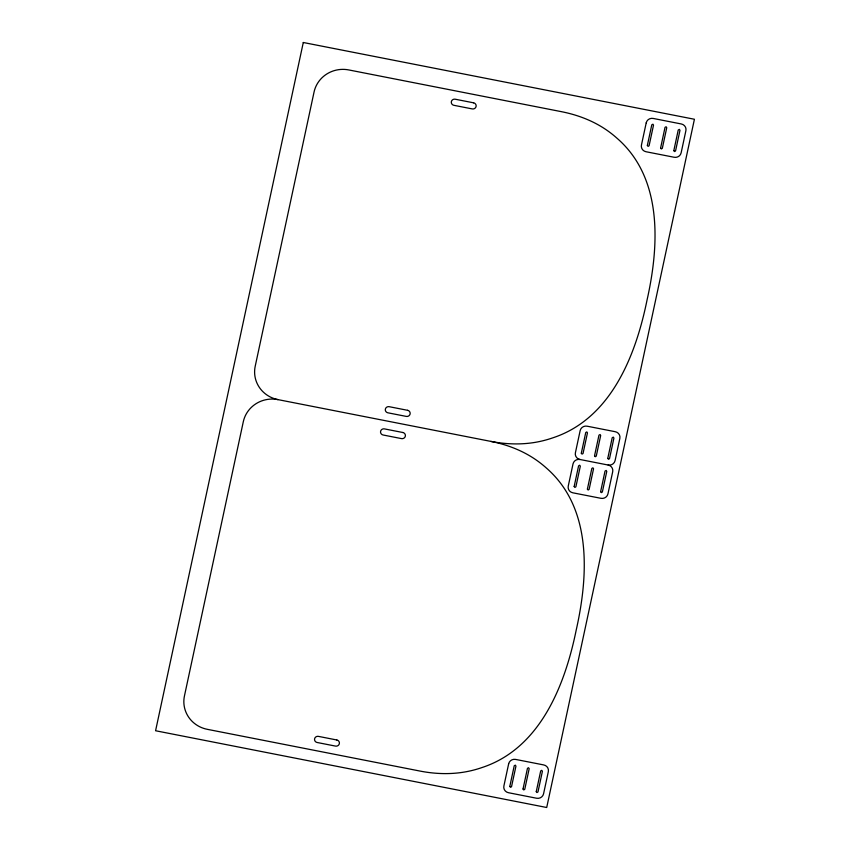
<?xml version="1.0" encoding="UTF-8"?>
<svg xmlns="http://www.w3.org/2000/svg" width="850" height="850" viewBox="0 0 850 850"><rect width="100%" height="100%" fill="white"/><g stroke="black" fill="none" stroke-linecap="round" stroke-linejoin="round"><path stroke-width="1.27" d="M490.832 441.394C505.378 444.231 520.434 444.826 535.086 442.382A105.74 101.936 -2.8 0 0 552.798 437.846C611.076 418.678 635.779 355.332 646.999 300.252C659.175 246.149 663.117 178.309 617.079 138.295A105.74 101.936 -2.8 0 0 602.671 127.457C590.134 119.648 576.045 114.559 561.584 111.701L348.766 69.934A29.367 28.316 -2.8 0 0 314.054 92.044L255.212 366.233A29.367 28.316 -2.8 0 0 278.014 399.627L490.832 441.394C505.293 444.242 519.382 449.331 531.919 457.151A105.74 101.936 -2.8 0 1 546.327 467.989C592.354 507.992 588.412 575.843 576.236 629.935C565.027 685.015 540.324 748.361 482.035 767.539A105.74 101.936 -2.8 0 1 464.323 772.066C449.671 774.52 434.626 773.925 420.07 771.077L207.251 729.311A29.367 28.316 -2.8 0 1 184.45 695.916L243.302 421.728A29.367 28.316 -2.8 0 1 278.014 399.627M579.955 459.489L607.941 464.993A5.876 5.663 -2.8 0 1 612.701 471.707L607.941 493.903A5.876 5.663 -2.8 0 1 600.992 498.323L572.804 492.798A5.876 5.663 -2.8 0 1 568.246 486.115L573.017 463.919A5.876 5.663 -2.8 0 1 579.955 459.489A5.876 5.663 -2.8 0 1 575.397 452.816L580.157 430.61A5.876 5.663 -2.8 0 1 587.106 426.19L615.092 431.683A5.876 5.663 -2.8 0 1 619.852 438.398L615.081 460.604A5.876 5.663 -2.8 0 1 608.143 465.024M509.798 786.452L510.531 787.334L511.519 786.728L515.95 766.137L515.355 765.159L514.239 765.733L509.798 786.452M523.026 789.055L523.759 789.937L524.747 789.331L529.189 768.666L528.519 767.731L527.467 768.326L523.026 788.991M536.254 791.648L536.987 792.529L537.976 791.924L542.417 771.269L541.747 770.334L540.696 770.929L536.254 791.648M574.164 486.54L574.898 487.422L575.886 486.806L580.327 466.151L579.657 465.216L578.584 465.874L574.164 486.476M581.315 453.231L582.037 454.112L583.036 453.507L587.467 432.852L586.808 431.917L585.746 432.512L581.315 453.231M587.393 489.132L588.126 490.014L589.114 489.409L593.555 468.754L592.886 467.819L591.834 468.414L587.393 489.132M594.543 455.834L595.276 456.716L596.264 456.11L600.684 435.508L600.1 434.531L598.963 435.168L594.543 455.77M600.621 491.725L601.354 492.607L602.352 492.001L606.773 471.41L606.178 470.433L605.041 471.07L600.631 491.661M607.771 458.426L608.504 459.308L609.492 458.703L613.912 438.101L613.328 437.123L612.213 437.707L607.771 458.426M647.36 145.477L648.093 146.359L649.081 145.754L653.512 125.162L652.917 124.185L651.78 124.823L647.36 145.414M660.588 148.081L661.321 148.962L662.309 148.357L666.751 127.691L666.081 126.756L665.029 127.351L660.588 148.081M673.816 150.673L674.549 151.555L675.548 150.949L679.968 130.347L679.373 129.37L678.236 130.018L673.827 150.609M303.291 42.5L155.582 730.745L546.709 807.5L694.418 119.255L303.291 42.5M508.651 763.831L503.88 786.037A5.876 5.663 -2.8 0 0 508.438 792.71L536.626 798.246A5.876 5.663 -2.8 0 0 543.564 793.826L548.335 771.619A5.876 5.663 -2.8 0 0 543.575 764.904L515.589 759.411A5.876 5.663 -2.8 0 0 508.651 763.831M646.213 122.857L641.442 145.063A5.876 5.663 -2.8 0 0 646 151.736L673.986 157.229A5.876 5.663 -2.8 0 0 681.137 152.851L685.897 130.645A5.876 5.663 -2.8 0 0 681.339 123.973L653.151 118.437A5.876 5.663 -2.8 0 0 646.213 122.857M473.578 102.818L455.175 99.206A3.23 3.113 -2.8 0 0 451.361 101.639A3.23 3.113 -2.8 0 0 453.868 105.304L472.271 108.917A3.23 3.113 -2.8 0 0 476.085 106.494A3.23 3.113 -2.8 0 0 473.578 102.818M407.586 410.306L389.183 406.693A3.23 3.113 -2.8 0 0 385.369 409.126A3.23 3.113 -2.8 0 0 387.876 412.803L406.279 416.404A3.23 3.113 -2.8 0 0 410.104 413.982A3.23 3.113 -2.8 0 0 407.586 410.306M402.826 432.501L384.423 428.889A3.23 3.113 -2.8 0 0 380.598 431.322A3.23 3.113 -2.8 0 0 383.106 434.998L401.519 438.611A3.23 3.113 -2.8 0 0 405.333 436.178A3.23 3.113 -2.8 0 0 402.826 432.501M336.834 739.989L318.431 736.376A3.23 3.113 -2.8 0 0 314.606 738.809A3.23 3.113 -2.8 0 0 317.114 742.486L335.527 746.098A3.23 3.113 -2.8 0 0 339.341 743.665A3.23 3.113 -2.8 0 0 336.834 739.989"/></g></svg>
